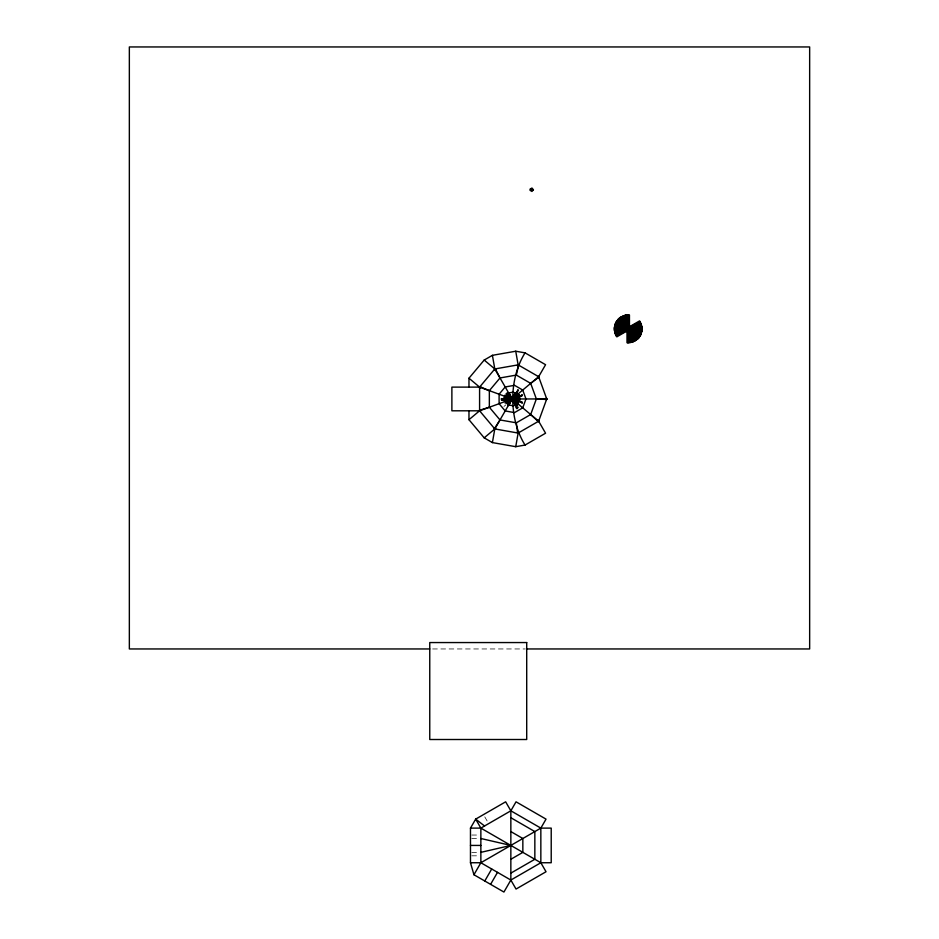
<?xml version="1.0" encoding="UTF-8"?>
<svg xmlns="http://www.w3.org/2000/svg" width="939" height="939" viewBox="0 0 939 939"><rect width="100%" height="100%" fill="white"/><g stroke="black" fill="none" stroke-linecap="round" stroke-linejoin="round"><path stroke-width="0.7" stroke-dasharray="4.7 3.52" d="M516.321 392.115L517.847 389.462M516.708 392.009L518.093 389.615M517.189 392.619L518.645 390.096M516.333 392.021L518.211 389.791M516.884 392.49L518.762 390.248M503.961 406.458L506.074 404.686M519.678 396.012L522.201 394.544M519.478 395.742L522.225 394.744M519.584 396.012L522.46 394.967M519.725 396.411L522.612 395.366M520.1 396.587L522.706 395.636M501.144 399.65L504.008 399.134M519.807 396.352L522.671 395.847M501.262 400.354L504.137 399.85M501.191 398.453L504.102 398.453M501.039 398.735L504.102 398.735M501.039 399.169L504.102 399.169M501.039 399.462L503.809 399.462M501.191 400.178L504.102 400.178M432.656 648.955L525.265 648.955M471.777 835.041L478.268 835.041M471.777 838.504L478.268 838.504M471.777 852.354L478.268 852.354M471.777 855.816L478.268 855.816M501.144 398.265L504.008 398.77M519.807 401.552L522.671 402.056M519.83 401.223L522.565 402.221M519.725 401.493L522.612 402.538M519.584 401.904L522.46 402.948M519.76 402.268L522.366 403.218M519.678 401.904L522.201 403.359M517.072 405.648L518.856 407.772M516.321 405.789L517.847 408.442M516.462 406.47L517.917 408.993M515.945 406.012L517.471 408.653M515.84 406.399L517.225 408.805M515.065 406.517L516.52 409.04M484.77 816.871L487.364 821.367"/><path stroke-width="1.41" d="M468.972 387.114L468.972 378.206L484.195 360.06L492.4 355.329L515.734 351.221L525.054 352.864L545.571 364.708L538.646 376.703L512.119 398.958L479.583 410.801L451.882 410.801L451.882 387.114L479.583 387.114L512.119 398.958L538.646 421.212L545.571 433.208L525.054 445.051L515.734 446.694L492.4 442.586L494.806 428.935L515.734 392.69M525.054 445.051C508.656 419.005 508.656 378.91 525.054 352.864M518.633 364.942L518.457 365.94L517.459 365.764L517.635 364.766L518.633 364.942L516.333 375.084L500.006 377.959L489.348 390.659L489.348 407.244L500.006 419.944L516.333 422.82L530.688 414.533L536.357 398.958L530.688 383.37L516.333 375.084M515.734 446.694L518.128 433.055L538.646 421.212L546.744 398.958L538.646 376.703L518.128 364.86L494.806 368.968L479.583 387.114L479.583 410.801L494.806 428.935L518.128 433.055M638.074 323.967L640.821 322.969L616.841 336.855L615.608 334.73L639.6 320.88L642.076 327.664L640.821 334.754L628.484 330.27M533.387 189.737L531.955 191.439L530.03 190.324L530.03 189.138L531.955 188.035L533.387 189.737L531.65 189.737M479.759 386.633L479.406 387.584L480.357 387.936L480.709 386.985L479.759 386.633L489.348 390.659M507.776 404.028L511.426 397.713L504.102 397.725L508.492 398.535M494.372 428.689L494.876 427.808L495.745 428.313L495.24 429.193L494.372 428.689L500.006 419.944M509.865 401.857L511.321 399.333M507.929 405.789L515.218 393.159M509.032 404.744L511.215 400.953M512.671 398.429L515.593 393.382M512.084 401.458L517.189 392.619M470.474 828.116L475.674 819.125L505.652 801.812L510.851 810.803L510.851 880.054L503.926 892.05L473.937 874.737L470.474 862.741L470.474 828.116L480.862 828.116L540.841 862.741L551.216 862.741L551.216 828.116L540.841 828.116L480.862 862.741L473.937 874.737M480.862 862.741L480.862 828.116L510.851 810.803L516.039 801.812L546.029 819.125L540.841 828.116L540.841 862.741L546.029 871.744L516.039 889.057L510.851 880.054L480.862 862.741L470.474 862.741M484.782 880.993L491.707 869.009M490.592 884.35L497.517 872.366M506.966 403.195L511.649 397.608L504.443 396.352M507.741 403.84L511.485 399.368M512.753 398.535L516.509 394.063M518.211 393.605L512.588 400.296L518.363 401.305M538.317 421.599L538.974 420.825L538.2 420.179L537.542 420.954L538.317 421.599L530.688 414.533M492.4 442.586L484.195 437.844L468.972 419.698L479.583 410.801M505.194 403.171L510.769 398.488M506.767 402.784L511.239 399.04M513.656 397.385L517.002 394.568M512.823 398.652L517.283 394.908M514.572 397.561L517.753 394.885M538.974 377.079L538.2 377.736L537.542 376.962L538.317 376.316L538.974 377.079L530.688 383.37M519.056 394.744L512.354 400.366L517.87 402.35M618.378 319.037L620.256 317.464L628.696 327.511L614.364 330.058L615.62 334.754L619.74 333.251M484.195 437.844L494.806 428.935M495.24 368.71L494.372 369.215L494.876 370.095L495.745 369.59L495.24 368.71L500.006 377.959M618.496 333.897L621.019 332.429M629.858 327.335L637.44 322.957M616.113 335.599L640.105 321.748M616.336 335.974L640.328 322.124M622.475 332.758L628.766 329.8M634.471 325.833L636.865 324.448M505.828 401.176L510.875 398.253M506.332 402.045L511.379 399.134M516.427 396.211L518.962 394.756M506.544 402.42L509.067 400.965M514.126 398.054L519.173 395.131M512.107 400.378L518.41 396.739M626.994 331.044L626.994 342.712L631.83 342.289L638.062 338.686L634.318 334.214M510.851 859.279L522.847 852.354L522.847 838.504L510.851 831.578M510.851 873.129L534.843 859.279L534.843 831.578L510.851 817.728M510.851 880.054L540.841 862.741M632.593 325.962L614.787 332.453L619.106 331.713M617.768 332.124L627.358 328.638M615.127 333.392L626.09 329.413M632.945 326.913L641.161 323.92M615.28 333.803L622.134 331.314M628.977 328.814L641.314 324.331M622.475 332.253L641.654 325.281L637.335 326.009M504.161 400.542L511.016 398.054M479.406 410.32L480.357 409.979L480.709 410.93L479.759 411.27L479.406 410.32L489.348 407.244M505.781 400.718L509.889 399.228M504.513 401.493L510.746 399.228M515.476 397.502L518.211 396.504M512.882 398.911L518.363 396.915M513.598 398.958L517.495 397.537M511.861 400.354L518.704 397.866M480.862 852.354L510.851 845.429L480.862 838.504M614.54 331.056L627.463 328.779M633.203 327.758L641.818 326.244M614.622 331.479L624.67 329.706M630.409 328.697L641.9 326.666M626.278 330.446L642.076 327.664L639.154 327.641M504.008 399.134L511.192 397.878M504.184 400.131L509.924 399.122M515.675 398.113L518.539 397.608M504.266 400.566L507.13 400.049M512.882 399.04L520.053 397.772M514.936 398.969L517.659 398.488M511.614 400.284L520.229 398.77M517.635 433.137L518.633 432.961L518.457 431.975L517.459 432.151L517.635 433.137L516.333 422.82M614.364 328.65L626.031 328.65M633.32 328.65L642.065 328.65M614.364 329.084L626.031 329.084M633.32 329.084L642.065 329.084M642.065 330.094L627.487 330.094L634.083 341.467M504.102 398.453L511.391 398.453M504.102 398.735L507.013 398.735M515.769 398.735L520.136 398.735M512.119 398.958L546.744 398.958M504.102 399.169L507.013 399.169M515.769 399.169L520.136 399.169M546.744 399.462L545.735 399.462L545.735 398.453L546.744 398.453L546.744 399.462L536.357 398.958M512.847 400.178L520.136 400.178M429.757 648.955L129.347 648.955L129.347 46.95L809.653 46.95L809.653 648.955L526.709 648.955M470.474 845.429L480.862 845.429M614.622 326.244L626.102 328.274M636.149 330.047L641.9 331.056M614.54 326.666L623.156 328.192M633.203 329.965L641.818 331.479M637.675 331.044L641.771 331.76M617.24 328.169L614.364 327.664L615.62 322.969L618.402 319.025L628.449 327.453M627.287 329.941L641.642 332.476L637.546 330.951M504.266 397.35L511.438 398.617M514.232 399.544L518.539 400.307M512.037 399.451L514.76 399.932M623.602 326.643L627.71 328.134M615.28 323.92L627.604 328.415L616.336 321.748M631.724 329.906L641.314 333.392M615.127 324.331L623.355 327.324M630.198 329.812L641.161 333.803M634.553 331.702L641.067 334.073M617.522 326.279L614.787 325.281L629.153 327.781L624.635 315.434L620.233 317.476L621.688 320.011M505.006 395.061L511.861 397.549M506.133 396.235L510.241 397.737M506.027 396.504L508.774 397.502M505.886 396.915L508.621 397.913M512.729 399.404L518.211 401.399M514.549 400.378L518.457 401.798M628.203 327.441L616.841 320.88L620.174 323.709M637.041 332.535L640.832 334.73L638.039 338.709L627.991 330.27M619.001 322.957L626.583 327.335L617.745 319.8M634.013 331.96L640.328 335.599M616.113 322.124L624.951 327.23M631.266 330.868L640.105 335.974M618.132 324.46L615.608 323.004L629.33 327.957L627.017 315.011L624.611 315.434L625.116 318.309M628.238 330.293L639.6 336.855L637.381 334.953M507.048 394.615L510.839 396.798M506.696 395.237L509.22 396.692L506.954 394.908M506.544 395.483L510.335 397.678M513.903 400.237L517.694 402.42M513.398 401.106L518.457 404.028M510.851 810.803L540.841 828.116M484.559 825.98L475.674 819.125L480.862 828.116M632.264 331.972L638.966 337.606M617.475 320.129L626.407 327.629M630.867 331.373L638.696 337.934M634.259 334.589L638.508 338.157M484.195 360.06L494.806 368.968L515.781 405.296M507.882 393.793L510.112 395.671M507.424 394.345L509.654 396.223M506.121 393.629L509.466 396.446M515.053 401.129L518.398 403.946M514.772 401.458L518.128 404.275M513.915 401.117L517.096 403.793M513.011 401.305L517.471 405.049M468.972 378.206L479.583 387.114M619.482 318.11L625.104 324.812M630.726 331.514L637.288 339.331M619.153 318.391L624.775 325.094M628.52 329.566L636.959 339.613M630.503 332.371L632.287 334.495M627.745 330.211L636.184 340.258L634.752 337.723M508.844 393.136L510.722 395.378M507.13 392.678L509.947 396.023M507.741 394.063L509.607 396.305M514.302 401.88L517.107 405.237M513.527 402.538L515.394 404.768M621.477 316.76L627.311 326.866M630.961 333.169L635.327 340.751M621.102 316.971L626.207 325.81M629.13 330.868L634.952 340.963M629.165 331.514L630.55 333.908M623.684 315.774L627.675 326.737M629.67 332.218L633.156 341.808M623.285 315.927L627.264 326.878M628.261 329.624L632.757 341.949M629.165 332.946L632.487 342.054M623.825 320.375L622.334 316.267L628.919 327.617L614.364 327.641L614.364 330.094M627.322 329.965L631.806 342.301L631.078 337.981M626.313 315.14L627.076 319.448M626.031 315.187L628.05 326.666M629.071 332.418L630.844 342.465M625.597 315.258L627.123 323.873M628.391 331.056L630.409 342.535M629.165 337.136L629.646 339.859M627.393 331.232L629.412 342.712L629.447 336.878M515.734 351.221L518.128 364.86M492.4 355.329L494.806 368.968M629.447 326.678L629.447 315.011L626.994 315.011L626.994 319.389M628.719 315.011L628.719 326.678M628.437 315.011L628.437 323.755M628.437 332.512L628.437 342.712M628.003 315.011L628.003 323.755M628.003 332.512L628.003 342.712M627.71 331.631L627.71 342.712M468.972 410.801L468.972 419.698M530.993 189.173L530.993 190.288L532.472 190.03L532.084 188.985L530.993 189.173M511.462 398.394L511.462 399.509L512.929 399.251L512.553 398.206L511.462 398.394M513.856 398.958L512.424 400.66L510.499 399.544L510.499 398.359L512.424 397.244L513.856 398.958M519.044 398.958L517.424 403.406L513.328 405.777L508.656 404.955L505.616 401.329L505.616 396.587L508.656 392.96L513.328 392.138L517.424 394.497L519.044 398.958M525.969 398.958L522.73 407.855L514.525 412.597L505.194 410.953L499.102 403.688L499.102 394.216L505.194 386.962L514.525 385.319L522.73 390.049L525.969 398.958M526.709 642.558L429.757 642.558L429.757 739.509L526.709 739.509L526.709 642.558"/></g></svg>
